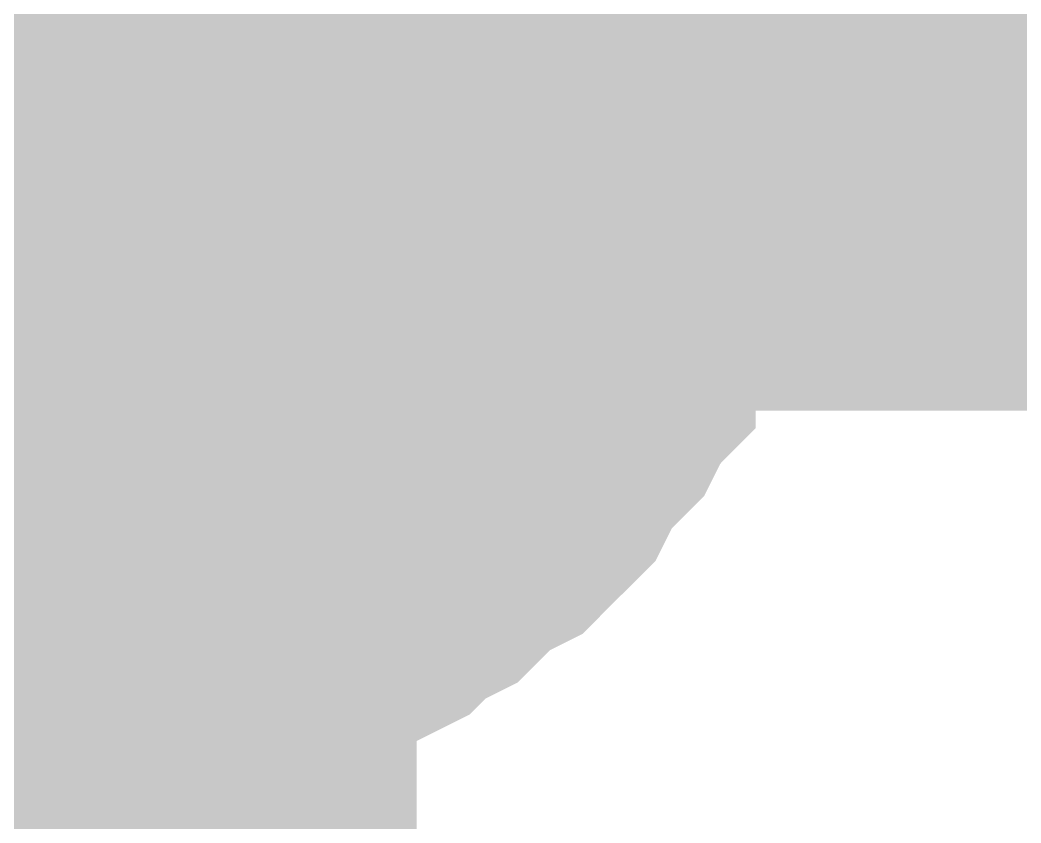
# Model space of a CAD drawing. Header units: inches. Extents: x 0 to 841, y 0 to 594.
# Drawn here: x 527.335 to 528.726, y 386.541 to 387.656 of the extents above; entities that cross this region are included whole.
import ezdxf

# ---------------------------------------------------------------- set-up
doc = ezdxf.new("R2010")
doc.units = ezdxf.units.IN
doc.layers.add('Sheet', color=255, linetype='Continuous')

msp = doc.modelspace()

# ---------------------------------------------------------------- linework, layer by layer
at = {"layer": 'Sheet'}
msp.add_lwpolyline([(527.246, 387.5, 0.508, 0.508, 1), (527.754, 387.5, 0.508, 0.508, 1)], format="xyseb", close=True, dxfattribs=at)
for points in [[(527.8932, 387.8249, 0.2997, 0.2997, 0), (527.9157, 387.8024, 0.2997, 0.2997, 0), (527.9157, 387.7799, 0.2997, 0.2997, 0), (527.9382, 387.7575, 0.2997, 0.2997, 0), (527.9382, 387.735, 0.2997, 0.2997, 0), (527.9606, 387.7126, 0.2997, 0.2997, 0), (527.9606, 387.6901, 0.2997, 0.2997, 0), (527.9831, 387.6677, 0.2997, 0.2997, 0), (527.9831, 387.6452, 0.2997, 0.2997, 0), (527.9831, 387.6227, 0.2997, 0.2997, 0), (528.0055, 387.6003, 0.2997, 0.2997, 0), (528.0055, 387.5778, 0.2997, 0.2997, 0), (528.0055, 387.5329, 0.2997, 0.2997, 0), (528.0055, 387.5104, 0.2997, 0.2997, 0), (528.0055, 387.488, 0.2997, 0.2997, 0)], [(527.8932, 387.8249, 0.2997, 0.2997, 0), (527.9157, 387.8024, 0.2997, 0.2997, 0), (527.9157, 387.7799, 0.2997, 0.2997, 0), (527.9382, 387.7575, 0.2997, 0.2997, 0), (527.9382, 387.735, 0.2997, 0.2997, 0), (527.9606, 387.7126, 0.2997, 0.2997, 0), (527.9606, 387.6901, 0.2997, 0.2997, 0), (527.9831, 387.6677, 0.2997, 0.2997, 0), (527.9831, 387.6452, 0.2997, 0.2997, 0), (527.9831, 387.6227, 0.2997, 0.2997, 0), (528.0055, 387.6003, 0.2997, 0.2997, 0), (528.0055, 387.5778, 0.2997, 0.2997, 0), (528.0055, 387.5329, 0.2997, 0.2997, 0), (528.0055, 387.5104, 0.2997, 0.2997, 0), (528.0055, 387.488, 0.2997, 0.2997, 0)], [(528.2076, 387.8249, 0.2997, 0.2997, 0), (528.2076, 387.7799, 0.2997, 0.2997, 0), (528.2301, 387.7575, 0.2997, 0.2997, 0), (528.2301, 387.7126, 0.2997, 0.2997, 0), (528.2526, 387.6901, 0.2997, 0.2997, 0), (528.2526, 387.6452, 0.2997, 0.2997, 0), (528.275, 387.6003, 0.2997, 0.2997, 0), (528.275, 387.5778, 0.2997, 0.2997, 0), (528.275, 387.5329, 0.2997, 0.2997, 0), (528.275, 387.488, 0.2997, 0.2997, 0)], [(528.2076, 387.8249, 0.2997, 0.2997, 0), (528.2076, 387.7799, 0.2997, 0.2997, 0), (528.2301, 387.7575, 0.2997, 0.2997, 0), (528.2301, 387.7126, 0.2997, 0.2997, 0), (528.2526, 387.6901, 0.2997, 0.2997, 0), (528.2526, 387.6452, 0.2997, 0.2997, 0), (528.275, 387.6003, 0.2997, 0.2997, 0), (528.275, 387.5778, 0.2997, 0.2997, 0), (528.275, 387.5329, 0.2997, 0.2997, 0), (528.275, 387.488, 0.2997, 0.2997, 0)], [(528.2076, 387.8249, 0.2997, 0.2997, 0), (528.2076, 387.7799, 0.2997, 0.2997, 0), (528.2301, 387.7575, 0.2997, 0.2997, 0), (528.2301, 387.7126, 0.2997, 0.2997, 0), (528.2526, 387.6901, 0.2997, 0.2997, 0), (528.2526, 387.6452, 0.2997, 0.2997, 0), (528.275, 387.6003, 0.2997, 0.2997, 0), (528.275, 387.5778, 0.2997, 0.2997, 0), (528.275, 387.5329, 0.2997, 0.2997, 0), (528.275, 387.488, 0.2997, 0.2997, 0)], [(517.4953, 387.488, 0.7493, 0.7493, 0), (527.5115, 387.488, 0.7493, 0.7493, 0), (532.4971, 387.488, 0.7493, 0.7493, 0)], [(527.5115, 387.488, 0.7493, 0.7493, 0), (527.5115, 381.9855, 0.7493, 0.7493, 0)], [(527.9606, 387.7126, 0.0991, 0.0991, 0), (527.9606, 387.6901, 0.0991, 0.0991, 0), (527.9831, 387.6677, 0.0991, 0.0991, 0), (527.9831, 387.6452, 0.0991, 0.0991, 0), (527.9831, 387.6227, 0.0991, 0.0991, 0), (528.0055, 387.6003, 0.0991, 0.0991, 0), (528.0055, 387.5778, 0.0991, 0.0991, 0), (528.0055, 387.5329, 0.0991, 0.0991, 0), (528.0055, 387.5104, 0.0991, 0.0991, 0), (528.0055, 387.488, 0.0991, 0.0991, 0)], [(527.9606, 387.7126, 0.0991, 0.0991, 0), (527.9606, 387.6901, 0.0991, 0.0991, 0), (527.9831, 387.6677, 0.0991, 0.0991, 0), (527.9831, 387.6452, 0.0991, 0.0991, 0), (527.9831, 387.6227, 0.0991, 0.0991, 0), (528.0055, 387.6003, 0.0991, 0.0991, 0), (528.0055, 387.5778, 0.0991, 0.0991, 0), (528.0055, 387.5329, 0.0991, 0.0991, 0), (528.0055, 387.5104, 0.0991, 0.0991, 0), (528.0055, 387.488, 0.0991, 0.0991, 0)], [(528.2301, 387.7126, 0.0991, 0.0991, 0), (528.2526, 387.6901, 0.0991, 0.0991, 0), (528.2526, 387.6452, 0.0991, 0.0991, 0), (528.275, 387.6003, 0.0991, 0.0991, 0), (528.275, 387.5778, 0.0991, 0.0991, 0), (528.275, 387.5329, 0.0991, 0.0991, 0), (528.275, 387.488, 0.0991, 0.0991, 0)], [(528.2301, 387.7126, 0.0991, 0.0991, 0), (528.2526, 387.6901, 0.0991, 0.0991, 0), (528.2526, 387.6452, 0.0991, 0.0991, 0), (528.275, 387.6003, 0.0991, 0.0991, 0), (528.275, 387.5778, 0.0991, 0.0991, 0), (528.275, 387.5329, 0.0991, 0.0991, 0), (528.275, 387.488, 0.0991, 0.0991, 0)], [(528.2301, 387.7126, 0.0991, 0.0991, 0), (528.2526, 387.6901, 0.0991, 0.0991, 0), (528.2526, 387.6452, 0.0991, 0.0991, 0), (528.275, 387.6003, 0.0991, 0.0991, 0), (528.275, 387.5778, 0.0991, 0.0991, 0), (528.275, 387.5329, 0.0991, 0.0991, 0), (528.275, 387.488, 0.0991, 0.0991, 0)], [(528.275, 387.488, 0.2997, 0.2997, 0), (528.275, 387.4431, 0.2997, 0.2997, 0), (528.275, 387.3981, 0.2997, 0.2997, 0), (528.275, 387.3757, 0.2997, 0.2997, 0), (528.2526, 387.3308, 0.2997, 0.2997, 0), (528.2526, 387.2858, 0.2997, 0.2997, 0), (528.2301, 387.2634, 0.2997, 0.2997, 0), (528.2301, 387.2185, 0.2997, 0.2997, 0), (528.2076, 387.196, 0.2997, 0.2997, 0), (528.2076, 387.1511, 0.2997, 0.2997, 0), (528.1852, 387.1286, 0.2997, 0.2997, 0), (528.1627, 387.0837, 0.2997, 0.2997, 0), (528.1403, 387.0613, 0.2997, 0.2997, 0), (528.1178, 387.0388, 0.2997, 0.2997, 0), (528.0954, 386.9939, 0.2997, 0.2997, 0), (528.0729, 386.9714, 0.2997, 0.2997, 0), (528.0504, 386.949, 0.2997, 0.2997, 0), (528.028, 386.9265, 0.2997, 0.2997, 0), (527.9831, 386.904, 0.2997, 0.2997, 0), (527.9606, 386.8816, 0.2997, 0.2997, 0), (527.9382, 386.8591, 0.2997, 0.2997, 0), (527.8932, 386.8367, 0.2997, 0.2997, 0), (527.8708, 386.8142, 0.2997, 0.2997, 0), (527.8259, 386.7917, 0.2997, 0.2997, 0), (527.8034, 386.7917, 0.2997, 0.2997, 0), (527.7585, 386.7693, 0.2997, 0.2997, 0), (527.736, 386.7693, 0.2997, 0.2997, 0), (527.6911, 386.7468, 0.2997, 0.2997, 0), (527.6687, 386.7468, 0.2997, 0.2997, 0), (527.6237, 386.7244, 0.2997, 0.2997, 0), (527.5788, 386.7244, 0.2997, 0.2997, 0), (527.5564, 386.7244, 0.2997, 0.2997, 0), (527.5115, 386.7244, 0.2997, 0.2997, 0)], [(527.5115, 382.4796, 0.2997, 0.2997, 0), (527.5115, 387.488, 0.2997, 0.2997, 0)], [(528.275, 387.488, 0.2997, 0.2997, 0), (528.275, 387.4431, 0.2997, 0.2997, 0), (528.275, 387.3981, 0.2997, 0.2997, 0), (528.275, 387.3757, 0.2997, 0.2997, 0), (528.2526, 387.3308, 0.2997, 0.2997, 0), (528.2526, 387.2858, 0.2997, 0.2997, 0), (528.2301, 387.2634, 0.2997, 0.2997, 0), (528.2301, 387.2185, 0.2997, 0.2997, 0), (528.2076, 387.196, 0.2997, 0.2997, 0), (528.2076, 387.1511, 0.2997, 0.2997, 0), (528.1852, 387.1286, 0.2997, 0.2997, 0), (528.1627, 387.0837, 0.2997, 0.2997, 0), (528.1403, 387.0613, 0.2997, 0.2997, 0), (528.1178, 387.0388, 0.2997, 0.2997, 0), (528.0954, 386.9939, 0.2997, 0.2997, 0), (528.0729, 386.9714, 0.2997, 0.2997, 0), (528.0504, 386.949, 0.2997, 0.2997, 0), (528.028, 386.9265, 0.2997, 0.2997, 0), (527.9831, 386.904, 0.2997, 0.2997, 0), (527.9606, 386.8816, 0.2997, 0.2997, 0), (527.9382, 386.8591, 0.2997, 0.2997, 0), (527.8932, 386.8367, 0.2997, 0.2997, 0), (527.8708, 386.8142, 0.2997, 0.2997, 0), (527.8259, 386.7917, 0.2997, 0.2997, 0), (527.8034, 386.7917, 0.2997, 0.2997, 0), (527.7585, 386.7693, 0.2997, 0.2997, 0), (527.736, 386.7693, 0.2997, 0.2997, 0), (527.6911, 386.7468, 0.2997, 0.2997, 0), (527.6687, 386.7468, 0.2997, 0.2997, 0), (527.6237, 386.7244, 0.2997, 0.2997, 0), (527.5788, 386.7244, 0.2997, 0.2997, 0), (527.5564, 386.7244, 0.2997, 0.2997, 0), (527.5115, 386.7244, 0.2997, 0.2997, 0)], [(528.275, 387.488, 0.2997, 0.2997, 0), (528.275, 387.4431, 0.2997, 0.2997, 0), (528.275, 387.3981, 0.2997, 0.2997, 0), (528.275, 387.3757, 0.2997, 0.2997, 0), (528.2526, 387.3308, 0.2997, 0.2997, 0), (528.2526, 387.2858, 0.2997, 0.2997, 0), (528.2301, 387.2634, 0.2997, 0.2997, 0), (528.2301, 387.2185, 0.2997, 0.2997, 0), (528.2076, 387.196, 0.2997, 0.2997, 0), (528.2076, 387.1511, 0.2997, 0.2997, 0), (528.1852, 387.1286, 0.2997, 0.2997, 0), (528.1627, 387.0837, 0.2997, 0.2997, 0), (528.1403, 387.0613, 0.2997, 0.2997, 0), (528.1178, 387.0388, 0.2997, 0.2997, 0), (528.0954, 386.9939, 0.2997, 0.2997, 0), (528.0729, 386.9714, 0.2997, 0.2997, 0), (528.0504, 386.949, 0.2997, 0.2997, 0), (528.028, 386.9265, 0.2997, 0.2997, 0), (527.9831, 386.904, 0.2997, 0.2997, 0), (527.9606, 386.8816, 0.2997, 0.2997, 0), (527.9382, 386.8591, 0.2997, 0.2997, 0), (527.8932, 386.8367, 0.2997, 0.2997, 0), (527.8708, 386.8142, 0.2997, 0.2997, 0), (527.8259, 386.7917, 0.2997, 0.2997, 0), (527.8034, 386.7917, 0.2997, 0.2997, 0), (527.7585, 386.7693, 0.2997, 0.2997, 0), (527.736, 386.7693, 0.2997, 0.2997, 0), (527.6911, 386.7468, 0.2997, 0.2997, 0), (527.6687, 386.7468, 0.2997, 0.2997, 0), (527.6237, 386.7244, 0.2997, 0.2997, 0), (527.5788, 386.7244, 0.2997, 0.2997, 0), (527.5564, 386.7244, 0.2997, 0.2997, 0), (527.5115, 386.7244, 0.2997, 0.2997, 0)], [(528.0055, 387.488, 0.2997, 0.2997, 0), (528.0055, 387.4655, 0.2997, 0.2997, 0), (528.0055, 387.4431, 0.2997, 0.2997, 0), (528.0055, 387.4206, 0.2997, 0.2997, 0), (528.0055, 387.3981, 0.2997, 0.2997, 0), (527.9831, 387.3532, 0.2997, 0.2997, 0), (527.9831, 387.3308, 0.2997, 0.2997, 0), (527.9831, 387.3083, 0.2997, 0.2997, 0), (527.9606, 387.2858, 0.2997, 0.2997, 0), (527.9606, 387.2634, 0.2997, 0.2997, 0), (527.9382, 387.2409, 0.2997, 0.2997, 0), (527.9382, 387.2185, 0.2997, 0.2997, 0), (527.9157, 387.196, 0.2997, 0.2997, 0), (527.9157, 387.196, 0.2997, 0.2997, 0), (527.8932, 387.1735, 0.2997, 0.2997, 0), (527.8708, 387.1511, 0.2997, 0.2997, 0), (527.8483, 387.1286, 0.2997, 0.2997, 0), (527.8483, 387.1062, 0.2997, 0.2997, 0), (527.8259, 387.0837, 0.2997, 0.2997, 0), (527.8034, 387.0837, 0.2997, 0.2997, 0), (527.7809, 387.0613, 0.2997, 0.2997, 0), (527.7585, 387.0388, 0.2997, 0.2997, 0), (527.736, 387.0388, 0.2997, 0.2997, 0), (527.7136, 387.0163, 0.2997, 0.2997, 0), (527.7136, 387.0163, 0.2997, 0.2997, 0), (527.6911, 386.9939, 0.2997, 0.2997, 0), (527.6462, 386.9939, 0.2997, 0.2997, 0), (527.6237, 386.9939, 0.2997, 0.2997, 0), (527.6013, 386.9714, 0.2997, 0.2997, 0), (527.5788, 386.9714, 0.2997, 0.2997, 0), (527.5564, 386.9714, 0.2997, 0.2997, 0), (527.5339, 386.9714, 0.2997, 0.2997, 0), (527.5115, 386.9714, 0.2997, 0.2997, 0)], [(528.0055, 387.488, 0.2997, 0.2997, 0), (528.0055, 387.4655, 0.2997, 0.2997, 0), (528.0055, 387.4431, 0.2997, 0.2997, 0), (528.0055, 387.4206, 0.2997, 0.2997, 0), (528.0055, 387.3981, 0.2997, 0.2997, 0), (527.9831, 387.3532, 0.2997, 0.2997, 0), (527.9831, 387.3308, 0.2997, 0.2997, 0), (527.9831, 387.3083, 0.2997, 0.2997, 0), (527.9606, 387.2858, 0.2997, 0.2997, 0), (527.9606, 387.2634, 0.2997, 0.2997, 0), (527.9382, 387.2409, 0.2997, 0.2997, 0), (527.9382, 387.2185, 0.2997, 0.2997, 0), (527.9157, 387.196, 0.2997, 0.2997, 0), (527.9157, 387.196, 0.2997, 0.2997, 0), (527.8932, 387.1735, 0.2997, 0.2997, 0), (527.8708, 387.1511, 0.2997, 0.2997, 0), (527.8483, 387.1286, 0.2997, 0.2997, 0), (527.8483, 387.1062, 0.2997, 0.2997, 0), (527.8259, 387.0837, 0.2997, 0.2997, 0), (527.8034, 387.0837, 0.2997, 0.2997, 0), (527.7809, 387.0613, 0.2997, 0.2997, 0), (527.7585, 387.0388, 0.2997, 0.2997, 0), (527.736, 387.0388, 0.2997, 0.2997, 0), (527.7136, 387.0163, 0.2997, 0.2997, 0), (527.7136, 387.0163, 0.2997, 0.2997, 0), (527.6911, 386.9939, 0.2997, 0.2997, 0), (527.6462, 386.9939, 0.2997, 0.2997, 0), (527.6237, 386.9939, 0.2997, 0.2997, 0), (527.6013, 386.9714, 0.2997, 0.2997, 0), (527.5788, 386.9714, 0.2997, 0.2997, 0), (527.5564, 386.9714, 0.2997, 0.2997, 0), (527.5339, 386.9714, 0.2997, 0.2997, 0), (527.5115, 386.9714, 0.2997, 0.2997, 0)], [(528.0055, 387.488, 0.2997, 0.2997, 0), (528.0055, 387.488, 0.2997, 0.2997, 0), (528.0055, 387.488, 0.2997, 0.2997, 0), (528.0055, 387.488, 0.2997, 0.2997, 0), (528.0055, 387.488, 0.2997, 0.2997, 0), (528.0055, 387.488, 0.2997, 0.2997, 0), (528.0055, 387.488, 0.2997, 0.2997, 0), (528.0055, 387.488, 0.2997, 0.2997, 0), (528.0055, 387.488, 0.2997, 0.2997, 0), (528.0055, 387.488, 0.2997, 0.2997, 0), (528.0055, 387.488, 0.2997, 0.2997, 0), (528.0055, 387.488, 0.2997, 0.2997, 0), (528.0055, 387.488, 0.2997, 0.2997, 0), (528.0055, 387.488, 0.2997, 0.2997, 0), (528.0055, 387.488, 0.2997, 0.2997, 0), (528.0055, 387.488, 0.2997, 0.2997, 0), (528.0055, 387.488, 0.2997, 0.2997, 0), (528.0055, 387.488, 0.2997, 0.2997, 0), (528.0055, 387.488, 0.2997, 0.2997, 0), (528.0055, 387.488, 0.2997, 0.2997, 0), (528.0055, 387.488, 0.2997, 0.2997, 0), (528.0055, 387.488, 0.2997, 0.2997, 0), (528.0055, 387.488, 0.2997, 0.2997, 0), (528.0055, 387.488, 0.2997, 0.2997, 0), (528.0055, 387.488, 0.2997, 0.2997, 0), (528.0055, 387.488, 0.2997, 0.2997, 0), (528.0055, 387.488, 0.2997, 0.2997, 0), (528.0055, 387.488, 0.2997, 0.2997, 0), (528.0055, 387.488, 0.2997, 0.2997, 0), (528.0055, 387.488, 0.2997, 0.2997, 0), (528.0055, 387.488, 0.2997, 0.2997, 0), (528.0055, 387.488, 0.2997, 0.2997, 0), (528.0055, 387.488, 0.2997, 0.2997, 0)], [(528.0055, 387.488, 0.2997, 0.2997, 0), (528.0055, 387.488, 0.2997, 0.2997, 0)], [(528.0055, 387.488, 0.2997, 0.2997, 0), (528.0055, 387.488, 0.2997, 0.2997, 0), (528.0055, 387.488, 0.2997, 0.2997, 0), (528.0055, 387.488, 0.2997, 0.2997, 0), (528.0055, 387.488, 0.2997, 0.2997, 0), (528.0055, 387.488, 0.2997, 0.2997, 0), (528.0055, 387.488, 0.2997, 0.2997, 0), (528.0055, 387.488, 0.2997, 0.2997, 0), (528.0055, 387.488, 0.2997, 0.2997, 0), (528.0055, 387.488, 0.2997, 0.2997, 0), (528.0055, 387.488, 0.2997, 0.2997, 0), (528.0055, 387.488, 0.2997, 0.2997, 0), (528.0055, 387.488, 0.2997, 0.2997, 0), (528.0055, 387.488, 0.2997, 0.2997, 0), (528.0055, 387.488, 0.2997, 0.2997, 0), (528.0055, 387.488, 0.2997, 0.2997, 0), (528.0055, 387.488, 0.2997, 0.2997, 0), (528.0055, 387.488, 0.2997, 0.2997, 0), (528.0055, 387.488, 0.2997, 0.2997, 0), (528.0055, 387.488, 0.2997, 0.2997, 0), (528.0055, 387.488, 0.2997, 0.2997, 0), (528.0055, 387.488, 0.2997, 0.2997, 0), (528.0055, 387.488, 0.2997, 0.2997, 0), (528.0055, 387.488, 0.2997, 0.2997, 0), (528.0055, 387.488, 0.2997, 0.2997, 0), (528.0055, 387.488, 0.2997, 0.2997, 0), (528.0055, 387.488, 0.2997, 0.2997, 0), (528.0055, 387.488, 0.2997, 0.2997, 0), (528.0055, 387.488, 0.2997, 0.2997, 0), (528.0055, 387.488, 0.2997, 0.2997, 0), (528.0055, 387.488, 0.2997, 0.2997, 0), (528.0055, 387.488, 0.2997, 0.2997, 0), (528.0055, 387.488, 0.2997, 0.2997, 0)], [(528.0055, 387.488, 0.2997, 0.2997, 0), (528.0055, 387.488, 0.2997, 0.2997, 0)], [(528.275, 387.488, 0.2997, 0.2997, 0), (528.275, 387.488, 0.2997, 0.2997, 0), (528.275, 387.488, 0.2997, 0.2997, 0), (528.275, 387.488, 0.2997, 0.2997, 0), (528.275, 387.488, 0.2997, 0.2997, 0), (528.275, 387.488, 0.2997, 0.2997, 0), (528.275, 387.488, 0.2997, 0.2997, 0), (528.275, 387.488, 0.2997, 0.2997, 0), (528.275, 387.488, 0.2997, 0.2997, 0), (528.275, 387.488, 0.2997, 0.2997, 0), (528.275, 387.488, 0.2997, 0.2997, 0), (528.275, 387.488, 0.2997, 0.2997, 0), (528.275, 387.488, 0.2997, 0.2997, 0), (528.275, 387.488, 0.2997, 0.2997, 0), (528.275, 387.488, 0.2997, 0.2997, 0), (528.275, 387.488, 0.2997, 0.2997, 0), (528.275, 387.488, 0.2997, 0.2997, 0), (528.275, 387.488, 0.2997, 0.2997, 0), (528.275, 387.488, 0.2997, 0.2997, 0), (528.275, 387.488, 0.2997, 0.2997, 0), (528.275, 387.488, 0.2997, 0.2997, 0), (528.275, 387.488, 0.2997, 0.2997, 0), (528.275, 387.488, 0.2997, 0.2997, 0), (528.275, 387.488, 0.2997, 0.2997, 0), (528.275, 387.488, 0.2997, 0.2997, 0), (528.275, 387.488, 0.2997, 0.2997, 0), (528.275, 387.488, 0.2997, 0.2997, 0), (528.275, 387.488, 0.2997, 0.2997, 0), (528.275, 387.488, 0.2997, 0.2997, 0), (528.275, 387.488, 0.2997, 0.2997, 0), (528.275, 387.488, 0.2997, 0.2997, 0), (528.275, 387.488, 0.2997, 0.2997, 0), (528.275, 387.488, 0.2997, 0.2997, 0)], [(528.275, 387.488, 0.2997, 0.2997, 0), (528.275, 387.488, 0.2997, 0.2997, 0)], [(528.275, 387.488, 0.2997, 0.2997, 0), (528.275, 387.488, 0.2997, 0.2997, 0), (528.275, 387.488, 0.2997, 0.2997, 0), (528.275, 387.488, 0.2997, 0.2997, 0), (528.275, 387.488, 0.2997, 0.2997, 0), (528.275, 387.488, 0.2997, 0.2997, 0), (528.275, 387.488, 0.2997, 0.2997, 0), (528.275, 387.488, 0.2997, 0.2997, 0), (528.275, 387.488, 0.2997, 0.2997, 0), (528.275, 387.488, 0.2997, 0.2997, 0), (528.275, 387.488, 0.2997, 0.2997, 0), (528.275, 387.488, 0.2997, 0.2997, 0), (528.275, 387.488, 0.2997, 0.2997, 0), (528.275, 387.488, 0.2997, 0.2997, 0), (528.275, 387.488, 0.2997, 0.2997, 0), (528.275, 387.488, 0.2997, 0.2997, 0), (528.275, 387.488, 0.2997, 0.2997, 0), (528.275, 387.488, 0.2997, 0.2997, 0), (528.275, 387.488, 0.2997, 0.2997, 0), (528.275, 387.488, 0.2997, 0.2997, 0), (528.275, 387.488, 0.2997, 0.2997, 0), (528.275, 387.488, 0.2997, 0.2997, 0), (528.275, 387.488, 0.2997, 0.2997, 0), (528.275, 387.488, 0.2997, 0.2997, 0), (528.275, 387.488, 0.2997, 0.2997, 0), (528.275, 387.488, 0.2997, 0.2997, 0), (528.275, 387.488, 0.2997, 0.2997, 0), (528.275, 387.488, 0.2997, 0.2997, 0), (528.275, 387.488, 0.2997, 0.2997, 0), (528.275, 387.488, 0.2997, 0.2997, 0), (528.275, 387.488, 0.2997, 0.2997, 0), (528.275, 387.488, 0.2997, 0.2997, 0), (528.275, 387.488, 0.2997, 0.2997, 0)], [(528.275, 387.488, 0.2997, 0.2997, 0), (528.275, 387.488, 0.2997, 0.2997, 0)], [(528.275, 387.488, 0.2997, 0.2997, 0), (528.275, 387.488, 0.2997, 0.2997, 0), (528.275, 387.488, 0.2997, 0.2997, 0), (528.275, 387.488, 0.2997, 0.2997, 0), (528.275, 387.488, 0.2997, 0.2997, 0), (528.275, 387.488, 0.2997, 0.2997, 0), (528.275, 387.488, 0.2997, 0.2997, 0), (528.275, 387.488, 0.2997, 0.2997, 0), (528.275, 387.488, 0.2997, 0.2997, 0), (528.275, 387.488, 0.2997, 0.2997, 0), (528.275, 387.488, 0.2997, 0.2997, 0), (528.275, 387.488, 0.2997, 0.2997, 0), (528.275, 387.488, 0.2997, 0.2997, 0), (528.275, 387.488, 0.2997, 0.2997, 0), (528.275, 387.488, 0.2997, 0.2997, 0), (528.275, 387.488, 0.2997, 0.2997, 0), (528.275, 387.488, 0.2997, 0.2997, 0), (528.275, 387.488, 0.2997, 0.2997, 0), (528.275, 387.488, 0.2997, 0.2997, 0), (528.275, 387.488, 0.2997, 0.2997, 0), (528.275, 387.488, 0.2997, 0.2997, 0), (528.275, 387.488, 0.2997, 0.2997, 0), (528.275, 387.488, 0.2997, 0.2997, 0), (528.275, 387.488, 0.2997, 0.2997, 0), (528.275, 387.488, 0.2997, 0.2997, 0), (528.275, 387.488, 0.2997, 0.2997, 0), (528.275, 387.488, 0.2997, 0.2997, 0), (528.275, 387.488, 0.2997, 0.2997, 0), (528.275, 387.488, 0.2997, 0.2997, 0), (528.275, 387.488, 0.2997, 0.2997, 0), (528.275, 387.488, 0.2997, 0.2997, 0), (528.275, 387.488, 0.2997, 0.2997, 0), (528.275, 387.488, 0.2997, 0.2997, 0)], [(528.275, 387.488, 0.2997, 0.2997, 0), (528.275, 387.488, 0.2997, 0.2997, 0)], [(528.275, 387.488, 0.0991, 0.0991, 0), (528.275, 387.4431, 0.0991, 0.0991, 0), (528.275, 387.3981, 0.0991, 0.0991, 0), (528.275, 387.3757, 0.0991, 0.0991, 0), (528.2526, 387.3308, 0.0991, 0.0991, 0), (528.2526, 387.2858, 0.0991, 0.0991, 0), (528.2301, 387.2634, 0.0991, 0.0991, 0), (528.2301, 387.2185, 0.0991, 0.0991, 0), (528.2076, 387.196, 0.0991, 0.0991, 0), (528.2076, 387.1511, 0.0991, 0.0991, 0), (528.1852, 387.1286, 0.0991, 0.0991, 0), (528.1627, 387.0837, 0.0991, 0.0991, 0), (528.1403, 387.0613, 0.0991, 0.0991, 0), (528.1178, 387.0388, 0.0991, 0.0991, 0), (528.0954, 386.9939, 0.0991, 0.0991, 0), (528.0729, 386.9714, 0.0991, 0.0991, 0), (528.0504, 386.949, 0.0991, 0.0991, 0), (528.028, 386.9265, 0.0991, 0.0991, 0), (527.9831, 386.904, 0.0991, 0.0991, 0), (527.9606, 386.8816, 0.0991, 0.0991, 0), (527.9382, 386.8591, 0.0991, 0.0991, 0), (527.8932, 386.8367, 0.0991, 0.0991, 0), (527.8708, 386.8142, 0.0991, 0.0991, 0), (527.8259, 386.7917, 0.0991, 0.0991, 0), (527.8034, 386.7917, 0.0991, 0.0991, 0), (527.7585, 386.7693, 0.0991, 0.0991, 0), (527.736, 386.7693, 0.0991, 0.0991, 0), (527.6911, 386.7468, 0.0991, 0.0991, 0), (527.6687, 386.7468, 0.0991, 0.0991, 0), (527.6237, 386.7244, 0.0991, 0.0991, 0), (527.5788, 386.7244, 0.0991, 0.0991, 0), (527.5564, 386.7244, 0.0991, 0.0991, 0), (527.5115, 386.7244, 0.0991, 0.0991, 0)], [(528.275, 387.488, 0.0991, 0.0991, 0), (528.275, 387.4431, 0.0991, 0.0991, 0), (528.275, 387.3981, 0.0991, 0.0991, 0), (528.275, 387.3757, 0.0991, 0.0991, 0), (528.2526, 387.3308, 0.0991, 0.0991, 0), (528.2526, 387.2858, 0.0991, 0.0991, 0), (528.2301, 387.2634, 0.0991, 0.0991, 0), (528.2301, 387.2185, 0.0991, 0.0991, 0), (528.2076, 387.196, 0.0991, 0.0991, 0), (528.2076, 387.1511, 0.0991, 0.0991, 0), (528.1852, 387.1286, 0.0991, 0.0991, 0), (528.1627, 387.0837, 0.0991, 0.0991, 0), (528.1403, 387.0613, 0.0991, 0.0991, 0), (528.1178, 387.0388, 0.0991, 0.0991, 0), (528.0954, 386.9939, 0.0991, 0.0991, 0), (528.0729, 386.9714, 0.0991, 0.0991, 0), (528.0504, 386.949, 0.0991, 0.0991, 0), (528.028, 386.9265, 0.0991, 0.0991, 0), (527.9831, 386.904, 0.0991, 0.0991, 0), (527.9606, 386.8816, 0.0991, 0.0991, 0), (527.9382, 386.8591, 0.0991, 0.0991, 0), (527.8932, 386.8367, 0.0991, 0.0991, 0), (527.8708, 386.8142, 0.0991, 0.0991, 0), (527.8259, 386.7917, 0.0991, 0.0991, 0), (527.8034, 386.7917, 0.0991, 0.0991, 0), (527.7585, 386.7693, 0.0991, 0.0991, 0), (527.736, 386.7693, 0.0991, 0.0991, 0), (527.6911, 386.7468, 0.0991, 0.0991, 0), (527.6687, 386.7468, 0.0991, 0.0991, 0), (527.6237, 386.7244, 0.0991, 0.0991, 0), (527.5788, 386.7244, 0.0991, 0.0991, 0), (527.5564, 386.7244, 0.0991, 0.0991, 0), (527.5115, 386.7244, 0.0991, 0.0991, 0)], [(528.275, 387.488, 0.0991, 0.0991, 0), (528.275, 387.4431, 0.0991, 0.0991, 0), (528.275, 387.3981, 0.0991, 0.0991, 0), (528.275, 387.3757, 0.0991, 0.0991, 0), (528.2526, 387.3308, 0.0991, 0.0991, 0), (528.2526, 387.2858, 0.0991, 0.0991, 0), (528.2301, 387.2634, 0.0991, 0.0991, 0), (528.2301, 387.2185, 0.0991, 0.0991, 0), (528.2076, 387.196, 0.0991, 0.0991, 0), (528.2076, 387.1511, 0.0991, 0.0991, 0), (528.1852, 387.1286, 0.0991, 0.0991, 0), (528.1627, 387.0837, 0.0991, 0.0991, 0), (528.1403, 387.0613, 0.0991, 0.0991, 0), (528.1178, 387.0388, 0.0991, 0.0991, 0), (528.0954, 386.9939, 0.0991, 0.0991, 0), (528.0729, 386.9714, 0.0991, 0.0991, 0), (528.0504, 386.949, 0.0991, 0.0991, 0), (528.028, 386.9265, 0.0991, 0.0991, 0), (527.9831, 386.904, 0.0991, 0.0991, 0), (527.9606, 386.8816, 0.0991, 0.0991, 0), (527.9382, 386.8591, 0.0991, 0.0991, 0), (527.8932, 386.8367, 0.0991, 0.0991, 0), (527.8708, 386.8142, 0.0991, 0.0991, 0), (527.8259, 386.7917, 0.0991, 0.0991, 0), (527.8034, 386.7917, 0.0991, 0.0991, 0), (527.7585, 386.7693, 0.0991, 0.0991, 0), (527.736, 386.7693, 0.0991, 0.0991, 0), (527.6911, 386.7468, 0.0991, 0.0991, 0), (527.6687, 386.7468, 0.0991, 0.0991, 0), (527.6237, 386.7244, 0.0991, 0.0991, 0), (527.5788, 386.7244, 0.0991, 0.0991, 0), (527.5564, 386.7244, 0.0991, 0.0991, 0), (527.5115, 386.7244, 0.0991, 0.0991, 0)], [(528.0055, 387.488, 0.0991, 0.0991, 0), (528.0055, 387.4655, 0.0991, 0.0991, 0), (528.0055, 387.4431, 0.0991, 0.0991, 0), (528.0055, 387.4206, 0.0991, 0.0991, 0), (528.0055, 387.3981, 0.0991, 0.0991, 0), (527.9831, 387.3532, 0.0991, 0.0991, 0), (527.9831, 387.3308, 0.0991, 0.0991, 0), (527.9831, 387.3083, 0.0991, 0.0991, 0), (527.9606, 387.2858, 0.0991, 0.0991, 0), (527.9606, 387.2634, 0.0991, 0.0991, 0), (527.9382, 387.2409, 0.0991, 0.0991, 0), (527.9382, 387.2185, 0.0991, 0.0991, 0), (527.9157, 387.196, 0.0991, 0.0991, 0), (527.9157, 387.196, 0.0991, 0.0991, 0), (527.8932, 387.1735, 0.0991, 0.0991, 0), (527.8708, 387.1511, 0.0991, 0.0991, 0), (527.8483, 387.1286, 0.0991, 0.0991, 0), (527.8483, 387.1062, 0.0991, 0.0991, 0), (527.8259, 387.0837, 0.0991, 0.0991, 0), (527.8034, 387.0837, 0.0991, 0.0991, 0), (527.7809, 387.0613, 0.0991, 0.0991, 0), (527.7585, 387.0388, 0.0991, 0.0991, 0), (527.736, 387.0388, 0.0991, 0.0991, 0), (527.7136, 387.0163, 0.0991, 0.0991, 0), (527.7136, 387.0163, 0.0991, 0.0991, 0), (527.6911, 386.9939, 0.0991, 0.0991, 0), (527.6462, 386.9939, 0.0991, 0.0991, 0), (527.6237, 386.9939, 0.0991, 0.0991, 0), (527.6013, 386.9714, 0.0991, 0.0991, 0), (527.5788, 386.9714, 0.0991, 0.0991, 0), (527.5564, 386.9714, 0.0991, 0.0991, 0), (527.5339, 386.9714, 0.0991, 0.0991, 0), (527.5115, 386.9714, 0.0991, 0.0991, 0)], [(528.0055, 387.488, 0.0991, 0.0991, 0), (528.0055, 387.4655, 0.0991, 0.0991, 0), (528.0055, 387.4431, 0.0991, 0.0991, 0), (528.0055, 387.4206, 0.0991, 0.0991, 0), (528.0055, 387.3981, 0.0991, 0.0991, 0), (527.9831, 387.3532, 0.0991, 0.0991, 0), (527.9831, 387.3308, 0.0991, 0.0991, 0), (527.9831, 387.3083, 0.0991, 0.0991, 0), (527.9606, 387.2858, 0.0991, 0.0991, 0), (527.9606, 387.2634, 0.0991, 0.0991, 0), (527.9382, 387.2409, 0.0991, 0.0991, 0), (527.9382, 387.2185, 0.0991, 0.0991, 0), (527.9157, 387.196, 0.0991, 0.0991, 0), (527.9157, 387.196, 0.0991, 0.0991, 0), (527.8932, 387.1735, 0.0991, 0.0991, 0), (527.8708, 387.1511, 0.0991, 0.0991, 0), (527.8483, 387.1286, 0.0991, 0.0991, 0), (527.8483, 387.1062, 0.0991, 0.0991, 0), (527.8259, 387.0837, 0.0991, 0.0991, 0), (527.8034, 387.0837, 0.0991, 0.0991, 0), (527.7809, 387.0613, 0.0991, 0.0991, 0), (527.7585, 387.0388, 0.0991, 0.0991, 0), (527.736, 387.0388, 0.0991, 0.0991, 0), (527.7136, 387.0163, 0.0991, 0.0991, 0), (527.7136, 387.0163, 0.0991, 0.0991, 0), (527.6911, 386.9939, 0.0991, 0.0991, 0), (527.6462, 386.9939, 0.0991, 0.0991, 0), (527.6237, 386.9939, 0.0991, 0.0991, 0), (527.6013, 386.9714, 0.0991, 0.0991, 0), (527.5788, 386.9714, 0.0991, 0.0991, 0), (527.5564, 386.9714, 0.0991, 0.0991, 0), (527.5339, 386.9714, 0.0991, 0.0991, 0), (527.5115, 386.9714, 0.0991, 0.0991, 0)], [(528.0055, 387.488, 0.0991, 0.0991, 0), (528.0055, 387.488, 0.0991, 0.0991, 0), (528.0055, 387.488, 0.0991, 0.0991, 0), (528.0055, 387.488, 0.0991, 0.0991, 0), (528.0055, 387.488, 0.0991, 0.0991, 0), (528.0055, 387.488, 0.0991, 0.0991, 0), (528.0055, 387.488, 0.0991, 0.0991, 0), (528.0055, 387.488, 0.0991, 0.0991, 0), (528.0055, 387.488, 0.0991, 0.0991, 0), (528.0055, 387.488, 0.0991, 0.0991, 0), (528.0055, 387.488, 0.0991, 0.0991, 0), (528.0055, 387.488, 0.0991, 0.0991, 0), (528.0055, 387.488, 0.0991, 0.0991, 0), (528.0055, 387.488, 0.0991, 0.0991, 0), (528.0055, 387.488, 0.0991, 0.0991, 0), (528.0055, 387.488, 0.0991, 0.0991, 0), (528.0055, 387.488, 0.0991, 0.0991, 0), (528.0055, 387.488, 0.0991, 0.0991, 0), (528.0055, 387.488, 0.0991, 0.0991, 0), (528.0055, 387.488, 0.0991, 0.0991, 0), (528.0055, 387.488, 0.0991, 0.0991, 0), (528.0055, 387.488, 0.0991, 0.0991, 0), (528.0055, 387.488, 0.0991, 0.0991, 0), (528.0055, 387.488, 0.0991, 0.0991, 0), (528.0055, 387.488, 0.0991, 0.0991, 0), (528.0055, 387.488, 0.0991, 0.0991, 0), (528.0055, 387.488, 0.0991, 0.0991, 0), (528.0055, 387.488, 0.0991, 0.0991, 0), (528.0055, 387.488, 0.0991, 0.0991, 0), (528.0055, 387.488, 0.0991, 0.0991, 0), (528.0055, 387.488, 0.0991, 0.0991, 0), (528.0055, 387.488, 0.0991, 0.0991, 0), (528.0055, 387.488, 0.0991, 0.0991, 0)], [(528.0055, 387.488, 0.0991, 0.0991, 0), (528.0055, 387.488, 0.0991, 0.0991, 0)], [(528.0055, 387.488, 0.0991, 0.0991, 0), (528.0055, 387.488, 0.0991, 0.0991, 0), (528.0055, 387.488, 0.0991, 0.0991, 0), (528.0055, 387.488, 0.0991, 0.0991, 0), (528.0055, 387.488, 0.0991, 0.0991, 0), (528.0055, 387.488, 0.0991, 0.0991, 0), (528.0055, 387.488, 0.0991, 0.0991, 0), (528.0055, 387.488, 0.0991, 0.0991, 0), (528.0055, 387.488, 0.0991, 0.0991, 0), (528.0055, 387.488, 0.0991, 0.0991, 0), (528.0055, 387.488, 0.0991, 0.0991, 0), (528.0055, 387.488, 0.0991, 0.0991, 0), (528.0055, 387.488, 0.0991, 0.0991, 0), (528.0055, 387.488, 0.0991, 0.0991, 0), (528.0055, 387.488, 0.0991, 0.0991, 0), (528.0055, 387.488, 0.0991, 0.0991, 0), (528.0055, 387.488, 0.0991, 0.0991, 0), (528.0055, 387.488, 0.0991, 0.0991, 0), (528.0055, 387.488, 0.0991, 0.0991, 0), (528.0055, 387.488, 0.0991, 0.0991, 0), (528.0055, 387.488, 0.0991, 0.0991, 0), (528.0055, 387.488, 0.0991, 0.0991, 0), (528.0055, 387.488, 0.0991, 0.0991, 0), (528.0055, 387.488, 0.0991, 0.0991, 0), (528.0055, 387.488, 0.0991, 0.0991, 0), (528.0055, 387.488, 0.0991, 0.0991, 0), (528.0055, 387.488, 0.0991, 0.0991, 0), (528.0055, 387.488, 0.0991, 0.0991, 0), (528.0055, 387.488, 0.0991, 0.0991, 0), (528.0055, 387.488, 0.0991, 0.0991, 0), (528.0055, 387.488, 0.0991, 0.0991, 0), (528.0055, 387.488, 0.0991, 0.0991, 0), (528.0055, 387.488, 0.0991, 0.0991, 0)], [(528.0055, 387.488, 0.0991, 0.0991, 0), (528.0055, 387.488, 0.0991, 0.0991, 0)], [(528.275, 387.488, 0.0991, 0.0991, 0), (528.275, 387.488, 0.0991, 0.0991, 0), (528.275, 387.488, 0.0991, 0.0991, 0), (528.275, 387.488, 0.0991, 0.0991, 0), (528.275, 387.488, 0.0991, 0.0991, 0), (528.275, 387.488, 0.0991, 0.0991, 0), (528.275, 387.488, 0.0991, 0.0991, 0), (528.275, 387.488, 0.0991, 0.0991, 0), (528.275, 387.488, 0.0991, 0.0991, 0), (528.275, 387.488, 0.0991, 0.0991, 0), (528.275, 387.488, 0.0991, 0.0991, 0), (528.275, 387.488, 0.0991, 0.0991, 0), (528.275, 387.488, 0.0991, 0.0991, 0), (528.275, 387.488, 0.0991, 0.0991, 0), (528.275, 387.488, 0.0991, 0.0991, 0), (528.275, 387.488, 0.0991, 0.0991, 0), (528.275, 387.488, 0.0991, 0.0991, 0), (528.275, 387.488, 0.0991, 0.0991, 0), (528.275, 387.488, 0.0991, 0.0991, 0), (528.275, 387.488, 0.0991, 0.0991, 0), (528.275, 387.488, 0.0991, 0.0991, 0), (528.275, 387.488, 0.0991, 0.0991, 0), (528.275, 387.488, 0.0991, 0.0991, 0), (528.275, 387.488, 0.0991, 0.0991, 0), (528.275, 387.488, 0.0991, 0.0991, 0), (528.275, 387.488, 0.0991, 0.0991, 0), (528.275, 387.488, 0.0991, 0.0991, 0), (528.275, 387.488, 0.0991, 0.0991, 0), (528.275, 387.488, 0.0991, 0.0991, 0), (528.275, 387.488, 0.0991, 0.0991, 0), (528.275, 387.488, 0.0991, 0.0991, 0), (528.275, 387.488, 0.0991, 0.0991, 0), (528.275, 387.488, 0.0991, 0.0991, 0)], [(528.275, 387.488, 0.0991, 0.0991, 0), (528.275, 387.488, 0.0991, 0.0991, 0)], [(528.275, 387.488, 0.0991, 0.0991, 0), (528.275, 387.488, 0.0991, 0.0991, 0), (528.275, 387.488, 0.0991, 0.0991, 0), (528.275, 387.488, 0.0991, 0.0991, 0), (528.275, 387.488, 0.0991, 0.0991, 0), (528.275, 387.488, 0.0991, 0.0991, 0), (528.275, 387.488, 0.0991, 0.0991, 0), (528.275, 387.488, 0.0991, 0.0991, 0), (528.275, 387.488, 0.0991, 0.0991, 0), (528.275, 387.488, 0.0991, 0.0991, 0), (528.275, 387.488, 0.0991, 0.0991, 0), (528.275, 387.488, 0.0991, 0.0991, 0), (528.275, 387.488, 0.0991, 0.0991, 0), (528.275, 387.488, 0.0991, 0.0991, 0), (528.275, 387.488, 0.0991, 0.0991, 0), (528.275, 387.488, 0.0991, 0.0991, 0), (528.275, 387.488, 0.0991, 0.0991, 0), (528.275, 387.488, 0.0991, 0.0991, 0), (528.275, 387.488, 0.0991, 0.0991, 0), (528.275, 387.488, 0.0991, 0.0991, 0), (528.275, 387.488, 0.0991, 0.0991, 0), (528.275, 387.488, 0.0991, 0.0991, 0), (528.275, 387.488, 0.0991, 0.0991, 0), (528.275, 387.488, 0.0991, 0.0991, 0), (528.275, 387.488, 0.0991, 0.0991, 0), (528.275, 387.488, 0.0991, 0.0991, 0), (528.275, 387.488, 0.0991, 0.0991, 0), (528.275, 387.488, 0.0991, 0.0991, 0), (528.275, 387.488, 0.0991, 0.0991, 0), (528.275, 387.488, 0.0991, 0.0991, 0), (528.275, 387.488, 0.0991, 0.0991, 0), (528.275, 387.488, 0.0991, 0.0991, 0), (528.275, 387.488, 0.0991, 0.0991, 0)], [(528.275, 387.488, 0.0991, 0.0991, 0), (528.275, 387.488, 0.0991, 0.0991, 0)], [(528.275, 387.488, 0.0991, 0.0991, 0), (528.275, 387.488, 0.0991, 0.0991, 0), (528.275, 387.488, 0.0991, 0.0991, 0), (528.275, 387.488, 0.0991, 0.0991, 0), (528.275, 387.488, 0.0991, 0.0991, 0), (528.275, 387.488, 0.0991, 0.0991, 0), (528.275, 387.488, 0.0991, 0.0991, 0), (528.275, 387.488, 0.0991, 0.0991, 0), (528.275, 387.488, 0.0991, 0.0991, 0), (528.275, 387.488, 0.0991, 0.0991, 0), (528.275, 387.488, 0.0991, 0.0991, 0), (528.275, 387.488, 0.0991, 0.0991, 0), (528.275, 387.488, 0.0991, 0.0991, 0), (528.275, 387.488, 0.0991, 0.0991, 0), (528.275, 387.488, 0.0991, 0.0991, 0), (528.275, 387.488, 0.0991, 0.0991, 0), (528.275, 387.488, 0.0991, 0.0991, 0), (528.275, 387.488, 0.0991, 0.0991, 0), (528.275, 387.488, 0.0991, 0.0991, 0), (528.275, 387.488, 0.0991, 0.0991, 0), (528.275, 387.488, 0.0991, 0.0991, 0), (528.275, 387.488, 0.0991, 0.0991, 0), (528.275, 387.488, 0.0991, 0.0991, 0), (528.275, 387.488, 0.0991, 0.0991, 0), (528.275, 387.488, 0.0991, 0.0991, 0), (528.275, 387.488, 0.0991, 0.0991, 0), (528.275, 387.488, 0.0991, 0.0991, 0), (528.275, 387.488, 0.0991, 0.0991, 0), (528.275, 387.488, 0.0991, 0.0991, 0), (528.275, 387.488, 0.0991, 0.0991, 0), (528.275, 387.488, 0.0991, 0.0991, 0), (528.275, 387.488, 0.0991, 0.0991, 0), (528.275, 387.488, 0.0991, 0.0991, 0)], [(528.275, 387.488, 0.0991, 0.0991, 0), (528.275, 387.488, 0.0991, 0.0991, 0)], [(527.5115, 386.9714, 0.2997, 0.2997, 0), (527.489, 386.9714, 0.2997, 0.2997, 0), (527.4665, 386.9714, 0.2997, 0.2997, 0), (527.4216, 386.9714, 0.2997, 0.2997, 0), (527.3992, 386.9714, 0.2997, 0.2997, 0), (527.3767, 386.9939, 0.2997, 0.2997, 0), (527.3543, 386.9939, 0.2997, 0.2997, 0), (527.3318, 386.9939, 0.2997, 0.2997, 0), (527.3093, 387.0163, 0.2997, 0.2997, 0), (527.2869, 387.0163, 0.2997, 0.2997, 0), (527.2644, 387.0388, 0.2997, 0.2997, 0), (527.242, 387.0388, 0.2997, 0.2997, 0), (527.2195, 387.0613, 0.2997, 0.2997, 0), (527.197, 387.0837, 0.2997, 0.2997, 0), (527.1746, 387.0837, 0.2997, 0.2997, 0)], [(527.5115, 386.9714, 0.2997, 0.2997, 0), (527.489, 386.9714, 0.2997, 0.2997, 0), (527.4665, 386.9714, 0.2997, 0.2997, 0), (527.4216, 386.9714, 0.2997, 0.2997, 0), (527.3992, 386.9714, 0.2997, 0.2997, 0), (527.3767, 386.9939, 0.2997, 0.2997, 0), (527.3543, 386.9939, 0.2997, 0.2997, 0), (527.3318, 386.9939, 0.2997, 0.2997, 0), (527.3093, 387.0163, 0.2997, 0.2997, 0), (527.2869, 387.0163, 0.2997, 0.2997, 0), (527.2644, 387.0388, 0.2997, 0.2997, 0), (527.242, 387.0388, 0.2997, 0.2997, 0), (527.2195, 387.0613, 0.2997, 0.2997, 0), (527.197, 387.0837, 0.2997, 0.2997, 0), (527.1746, 387.0837, 0.2997, 0.2997, 0)], [(527.5115, 386.9714, 0.0991, 0.0991, 0), (527.489, 386.9714, 0.0991, 0.0991, 0), (527.4665, 386.9714, 0.0991, 0.0991, 0), (527.4216, 386.9714, 0.0991, 0.0991, 0), (527.3992, 386.9714, 0.0991, 0.0991, 0), (527.3767, 386.9939, 0.0991, 0.0991, 0), (527.3543, 386.9939, 0.0991, 0.0991, 0), (527.3318, 386.9939, 0.0991, 0.0991, 0), (527.3093, 387.0163, 0.0991, 0.0991, 0), (527.2869, 387.0163, 0.0991, 0.0991, 0), (527.2644, 387.0388, 0.0991, 0.0991, 0)], [(527.5115, 386.9714, 0.0991, 0.0991, 0), (527.489, 386.9714, 0.0991, 0.0991, 0), (527.4665, 386.9714, 0.0991, 0.0991, 0), (527.4216, 386.9714, 0.0991, 0.0991, 0), (527.3992, 386.9714, 0.0991, 0.0991, 0), (527.3767, 386.9939, 0.0991, 0.0991, 0), (527.3543, 386.9939, 0.0991, 0.0991, 0), (527.3318, 386.9939, 0.0991, 0.0991, 0), (527.3093, 387.0163, 0.0991, 0.0991, 0), (527.2869, 387.0163, 0.0991, 0.0991, 0), (527.2644, 387.0388, 0.0991, 0.0991, 0)], [(527.5115, 386.7244, 0.2997, 0.2997, 0), (527.4665, 386.7244, 0.2997, 0.2997, 0), (527.4216, 386.7244, 0.2997, 0.2997, 0), (527.3992, 386.7244, 0.2997, 0.2997, 0), (527.3543, 386.7468, 0.2997, 0.2997, 0), (527.3093, 386.7468, 0.2997, 0.2997, 0), (527.2869, 386.7693, 0.2997, 0.2997, 0), (527.242, 386.7693, 0.2997, 0.2997, 0), (527.2195, 386.7917, 0.2997, 0.2997, 0), (527.1746, 386.7917, 0.2997, 0.2997, 0)], [(527.5115, 386.7244, 0.2997, 0.2997, 0), (527.4665, 386.7244, 0.2997, 0.2997, 0), (527.4216, 386.7244, 0.2997, 0.2997, 0), (527.3992, 386.7244, 0.2997, 0.2997, 0), (527.3543, 386.7468, 0.2997, 0.2997, 0), (527.3093, 386.7468, 0.2997, 0.2997, 0), (527.2869, 386.7693, 0.2997, 0.2997, 0), (527.242, 386.7693, 0.2997, 0.2997, 0), (527.2195, 386.7917, 0.2997, 0.2997, 0), (527.1746, 386.7917, 0.2997, 0.2997, 0)], [(527.5115, 386.7244, 0.2997, 0.2997, 0), (527.4665, 386.7244, 0.2997, 0.2997, 0), (527.4216, 386.7244, 0.2997, 0.2997, 0), (527.3992, 386.7244, 0.2997, 0.2997, 0), (527.3543, 386.7468, 0.2997, 0.2997, 0), (527.3093, 386.7468, 0.2997, 0.2997, 0), (527.2869, 386.7693, 0.2997, 0.2997, 0), (527.242, 386.7693, 0.2997, 0.2997, 0), (527.2195, 386.7917, 0.2997, 0.2997, 0), (527.1746, 386.7917, 0.2997, 0.2997, 0)], [(527.5115, 386.7244, 0.0991, 0.0991, 0), (527.4665, 386.7244, 0.0991, 0.0991, 0), (527.4216, 386.7244, 0.0991, 0.0991, 0), (527.3992, 386.7244, 0.0991, 0.0991, 0), (527.3543, 386.7468, 0.0991, 0.0991, 0), (527.3093, 386.7468, 0.0991, 0.0991, 0), (527.2869, 386.7693, 0.0991, 0.0991, 0), (527.242, 386.7693, 0.0991, 0.0991, 0)], [(527.5115, 386.7244, 0.0991, 0.0991, 0), (527.4665, 386.7244, 0.0991, 0.0991, 0), (527.4216, 386.7244, 0.0991, 0.0991, 0), (527.3992, 386.7244, 0.0991, 0.0991, 0), (527.3543, 386.7468, 0.0991, 0.0991, 0), (527.3093, 386.7468, 0.0991, 0.0991, 0), (527.2869, 386.7693, 0.0991, 0.0991, 0), (527.242, 386.7693, 0.0991, 0.0991, 0)], [(527.5115, 386.7244, 0.0991, 0.0991, 0), (527.4665, 386.7244, 0.0991, 0.0991, 0), (527.4216, 386.7244, 0.0991, 0.0991, 0), (527.3992, 386.7244, 0.0991, 0.0991, 0), (527.3543, 386.7468, 0.0991, 0.0991, 0), (527.3093, 386.7468, 0.0991, 0.0991, 0), (527.2869, 386.7693, 0.0991, 0.0991, 0), (527.242, 386.7693, 0.0991, 0.0991, 0)]]:
    msp.add_lwpolyline(points, format="xyseb", dxfattribs=at)

doc.saveas('drawing.dxf')
